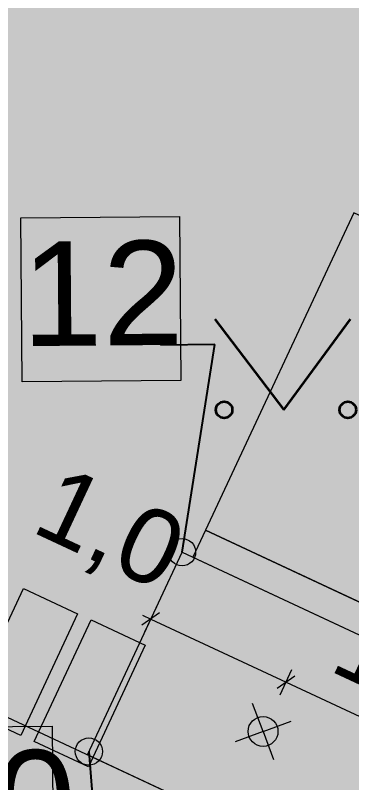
# Model space of a CAD drawing. Header units: millimetres. Extents: x 368386 to 861326, y -331222 to 250838.
# Drawn here: x 776224 to 778476, y -88526 to -83382 of the extents above; entities that cross this region are included whole.
import ezdxf

# ---------------------------------------------------------------- set-up
doc = ezdxf.new("R2010")
doc.units = ezdxf.units.MM
doc.header["$MEASUREMENT"] = 0
doc.layers.add('_AR-välisvalgustid', color=7, linetype='Continuous')
for name, color, linetype, lineweight, true_color in [('_AR-välisvalgustid_Pen_No__3', 7, 'Continuous', 18, 0xff6600), ('New_       asendi fill_Pen_No__149', 7, 'Continuous', 25, 0x186722), ('New__AR-välisvalgustid_Pen_No__3', 7, 'Continuous', 18, 0xff6600)]:
    doc.layers.add(name, color=color, linetype=linetype, lineweight=lineweight, true_color=true_color)
for name, color, linetype, lineweight in [('_ASENDIPLAAN_Pen_No__1', 7, 'Continuous', 13), ('New_       asendi fill_Pen_No__1', 7, 'Continuous', 13), ('New_0_Pen_No__1', 7, 'Continuous', 13), ('New__ASENDIPLAAN_Pen_No__1', 7, 'Continuous', 13), ('New__ASENDIPLAAN_Pen_No__101', 252, 'Continuous', 13), ('New_HALJASTUS#1_Pen_No__7', 7, 'Continuous', 35)]:
    doc.layers.add(name, color=color, linetype=linetype, lineweight=lineweight)
doc.styles.add('GENERATED_STYLE_1', font='')
doc.styles.get('GENERATED_STYLE_1').set_extended_font_data('Arial')
doc.dimstyles.new('GENERATED_STYLE__1', dxfattribs={"dimtxt": 500, "dimasz": 95, "dimexe": 0.18, "dimexo": 0.0625, "dimgap": 0, "dimtad": 1, "dimdec": 1, "dimlfac": 0.001, "dimzin": 0, "dimdsep": 46, "dimtxsty": 'GENERATED_STYLE_1', "dimblk": 'ARROWHEAD_2', "dimblk1": 'ARROWHEAD_2', "dimblk2": 'ARROWHEAD_2', "dimcen": 0.09, "dimse1": 1, "dimse2": 1, "dimclrd": 256, "dimclre": 256, "dimclrt": 256, "dimadec": 0, "dimazin": 0, "dimtfac": 1, "dimtdec": 4, "dimtmove": 0, "dimatfit": 3, "dimfxl": 0, "dimtolj": 1, "dimtzin": 0, "dimarcsym": 0})
doc.dimstyles.new('GENERATED_STYLE__7', dxfattribs={"dimtxt": 0.18, "dimasz": 364.8, "dimexe": 0.18, "dimexo": 0.0625, "dimgap": 0, "dimtad": 0, "dimtih": 1, "dimtoh": 1, "dimdec": 4, "dimzin": 0, "dimdsep": 46, "dimcen": 0.09, "dimadec": 0, "dimazin": 0, "dimtfac": 1, "dimtdec": 4, "dimtmove": 0, "dimatfit": 3, "dimldrblk": 'ARROWHEAD_1', "dimfxl": 0, "dimtolj": 1, "dimtzin": 0, "dimarcsym": 0})

# ---------------------------------------------------------------- blocks, each defined once
blk = doc.blocks.new('*D7')
at = {"layer": '_AR-välisvalgustid_Pen_No__3', "color": 30, "linetype": 'Continuous', "lineweight": 18, "true_color": 0xff6600}
for p, q in [((777091.1, -87514.9), (777170.5, -87345)), ((777189.9, -87388.6), (777071.7, -87471.3)), ((777075.4, -87404.1), (777130.8, -87430)), ((777130.8, -87430), (778036.8, -87852.9)), ((778096, -87811.5), (777977.7, -87894.3))]:
    blk.add_line(p, q, dxfattribs=at)
at = {"layer": '_AR-välisvalgustid_Pen_No__3', "color": 30, "lineweight": 18, "true_color": 0xff6600, "insert": (776278.7, -86921.9), "char_height": 500, "attachment_point": 7, "rotation": 334.9778, "style": 'GENERATED_STYLE_1'}
blk.add_mtext('\\A1;{\\pql;\\fArial|b0|i0|c0|p34;1,0}', dxfattribs=at)
blk = doc.blocks.new('ARROWHEAD_2')
at = {"color": 0, "linetype": 'Continuous', "lineweight": 0}
for p, q in [((-0.378, -0.655), (0.378, 0.655)), ((0, 0), (-1, 0))]:
    blk.add_line(p, q, dxfattribs=at)
blk = doc.blocks.new('*D9')
at = {"layer": '_AR-välisvalgustid_Pen_No__3', "color": 30, "linetype": 'Continuous', "lineweight": 18, "true_color": 0xff6600}
for p, q in [((777130.8, -87430), (778036.8, -87852.9)), ((777997.2, -87937.8), (778076.5, -87767.9)), ((778096, -87811.5), (777977.7, -87894.3)), ((778036.8, -87852.9), (779288.9, -88437.3)), ((779249.2, -88522.3), (779328.5, -88352.4)), ((779348, -88395.9), (779229.8, -88478.7)), ((779288.9, -88437.3), (780211.4, -88867.9))]:
    blk.add_line(p, q, dxfattribs=at)
at = {"layer": '_AR-välisvalgustid_Pen_No__3', "color": 30, "lineweight": 18, "true_color": 0xff6600, "insert": (778274.3, -87853.4), "char_height": 500, "attachment_point": 7, "rotation": 334.9778, "style": 'GENERATED_STYLE_1'}
blk.add_mtext('\\A1;{\\pql;\\fArial|b0|i0|c0|p34;1,4}', dxfattribs=at)
blk = doc.blocks.new('ARROWHEAD_1')
at = {"color": 0, "linetype": 'Continuous', "lineweight": 0}
blk.add_line((0, 0), (-1, 0), dxfattribs=at)
blk.add_circle((0, 0), 0.25, dxfattribs=at)

msp = doc.modelspace()

# ---------------------------------------------------------------- hatches: boundary and pattern name
at = {"layer": 'New_       asendi fill_Pen_No__149', "linetype": 'Continuous', "lineweight": 0, "true_color": 0x061908}
h = msp.add_hatch(color=98, dxfattribs=at)
h.paths.add_polyline_path([(802345.63, -38322.05), (677945.63, -100972.05), (697685.63, -113562.05), (725141.88, -157386.04), (747105.63, -214022.05), (773035.63, -233162.05), (849485.63, -225922.05), (847735.63, -145332.05)])
h.paths.add_polyline_path([(757638.71, -147399.28, -0.0006564), (757597.25, -147430.15)], flags=0)
h.paths.add_polyline_path([(781623.18, -112523.26, 0.0599556), (781750.4, -112778.31, 0.7851663), (783932.82, -111999.14, 0.0599556), (783869.75, -111721.19, 1)], flags=0)
at = {"layer": 'New__ASENDIPLAAN_Pen_No__101', "linetype": 'Continuous', "lineweight": 13}
for points in [[(762239.08, -81717.81), (759611.29, -87345.14), (771498.76, -92895.53), (772187.94, -93217.31), (772005.84, -93611.02), (776372.99, -105539.15), (778222.9, -104861.85), (780292.6, -110514.88), (781662.75, -110013.24), (785091.1, -108758.05), (783999.19, -105775.66), (783017.97, -103095.63), (783130.65, -103054.37), (779943.59, -94349.46), (783866.08, -92913.34), (784296.5, -91991.61), (779628.71, -89811.91), (779628.53, -89812.28), (777919.36, -89019.04), (777960.76, -88927.06), (777182.11, -88562.83), (774880.24, -87486.09), (774828.58, -87596.7), (770479.41, -85565.77)], [(782493.76, -83979.64), (787931.25, -86523.11), (785188.97, -92408.37), (777921.34, -89014.63), (777960.76, -88927.06), (776705.75, -88340.01), (777340.27, -86981.21), (780420.72, -88419.51)]]:
    msp.add_hatch(color=252, dxfattribs=at).paths.add_polyline_path(points)

# ---------------------------------------------------------------- linework, layer by layer
at = {"layer": '_ASENDIPLAAN_Pen_No__1', "color": 7, "linetype": 'Continuous', "lineweight": 13, "flags": 128}
for points in [[(776259.78, -84739.63), (777322.16, -84731.08), (777331.01, -85831.06), (776268.63, -85839.61)], [(775408.22, -88156.12), (776470.6, -88147.57), (776479.45, -89247.54), (775417.08, -89256.09)]]:
    msp.add_lwpolyline(points, close=True, dxfattribs=at)
at = {"layer": 'New_       asendi fill_Pen_No__1', "color": 7, "linetype": 'Continuous', "lineweight": 13, "flags": 128}
for points in [[(775897.05, -88039.68), (776277.88, -87224.04), (776640.32, -87393.27), (776259.49, -88208.9)], [(776350.1, -88251.21), (776730.93, -87435.57), (777093.37, -87604.8), (776712.54, -88420.44)]]:
    msp.add_lwpolyline(points, close=True, dxfattribs=at)
at = {"layer": 'New_0_Pen_No__1', "color": 7, "linetype": 'Continuous', "lineweight": 13, "flags": 128}
for points in [[(779580.1, -87807.2), (780574.37, -85677.9), (778490.71, -84704.95), (777496.45, -86834.25)], [(777412.15, -87014.77), (780420.69, -88419.59), (780504.98, -88239.07), (777496.45, -86834.25)]]:
    msp.add_lwpolyline(points, close=True, dxfattribs=at)
at = {"layer": 'New__AR-välisvalgustid_Pen_No__3', "color": 30, "linetype": 'Continuous', "lineweight": 18, "true_color": 0xff6600}
for q in [(777813.18, -87995.16), (778070.37, -88112.85), (777695.49, -88252.35), (777952.69, -88370.04)]:
    msp.add_line((777882.93, -88182.6), q, dxfattribs=at)
msp.add_circle((777882.93, -88182.6), 100, dxfattribs=at)
at = {"layer": 'New__ASENDIPLAAN_Pen_No__1', "color": 7, "linetype": 'Continuous', "lineweight": 13, "flags": 128}
for points in [[(762239.08, -81717.81), (759611.29, -87345.14), (771498.76, -92895.53), (772187.94, -93217.31), (772005.84, -93611.02), (776372.99, -105539.15), (778222.9, -104861.85), (780292.6, -110514.88), (781662.75, -110013.24), (785091.1, -108758.05), (783999.19, -105775.66), (783017.97, -103095.63), (783130.65, -103054.37), (779943.59, -94349.46), (783866.08, -92913.34), (784296.5, -91991.61), (779628.71, -89811.91), (779628.53, -89812.28), (777919.36, -89019.04), (777960.76, -88927.06), (777182.11, -88562.83), (774880.24, -87486.09), (774828.58, -87596.7), (770479.41, -85565.77)], [(782493.76, -83979.64), (787931.25, -86523.11), (785188.97, -92408.37), (777921.34, -89014.63), (777960.76, -88927.06), (776705.75, -88340.01), (777340.27, -86981.21), (780420.72, -88419.51)]]:
    msp.add_lwpolyline(points, close=True, dxfattribs=at)
at = {"layer": 'New_HALJASTUS#1_Pen_No__7', "color": 7, "linetype": 'Continuous', "lineweight": 35}
for p, q in [((777559.7, -85419.89), (778023.1, -86026.59)), ((778023.1, -86026.59), (778468.69, -85419.89))]:
    msp.add_line(p, q, dxfattribs=at)
for centre in [(777622.08, -86026.59), (778450.86, -86026.59)]:
    msp.add_circle(centre, 55.01, dxfattribs=at)

# ---------------------------------------------------------------- texts
at = {"layer": '_ASENDIPLAAN_Pen_No__1', "color": 7, "linetype": 'Continuous', "lineweight": 13, "char_height": 700, "rotation": 0.46119, "style": 'GENERATED_STYLE_1'}
for s, insert, attachment_point in [('\\A1;{\\pql;\\fArial|b0|i0|c0|p34;1\\fArial|b0|i0|c0|p34;2}', (776266.7, -85599.61), 7), ('\\A1;{\\pql;\\fArial|b0|i0|c0|p34;10}', (775538.82, -88315.07), 1)]:
    msp.add_mtext(s, dxfattribs=dict(at, insert=insert, attachment_point=attachment_point))

# ---------------------------------------------------------------- dimensions: what is measured, and where the dimension line sits
at = {"layer": '_AR-välisvalgustid', "color": 30, "linetype": 'Continuous', "lineweight": 18, "true_color": 0xff6600}
for base, p1, p2, picture, middle in [((778036.84, -87852.89), (777340.27, -86981.21), (777882.93, -88182.6), '*D7', (776800.25, -86889.42)), ((779288.89, -88437.32), (777882.93, -88182.6), (779134.9, -88767.2), '*D9', (778795.85, -87820.93))]:
    dim = msp.add_linear_dim(base=base, p1=p1, p2=p2, angle=334.9778, dimstyle='GENERATED_STYLE__1', dxfattribs=at)
    dim.commit()
    dim.dimension.update_dxf_attribs({"geometry": picture, "text_midpoint": middle, "dimtype": 160, "text_rotation": 334.9778})

# ---------------------------------------------------------------- leaders
at = {"layer": '_ASENDIPLAAN_Pen_No__1', "color": 7, "linetype": 'Continuous', "lineweight": 13, "annotation_type": 0, "has_hookline": 1, "horizontal_direction": (0.999968, 0.008049, 0)}
for points, hookline_direction, text_width in [([(777340.27, -86981.21), (777559.66, -85589.2), (777194.87, -85592.13)], 1, 928.2), ([(774880.24, -87486.09), (775174.03, -88318.01), (775538.82, -88315.07)], 0, 933.1), ([(776716.31, -88317.56), (776826.66, -89725.3), (777191.45, -89722.36)], 0, 800.8)]:
    msp.add_leader(points, dimstyle='GENERATED_STYLE__7', dxfattribs=dict(at, hookline_direction=hookline_direction, text_width=text_width))

doc.saveas('drawing.dxf')
